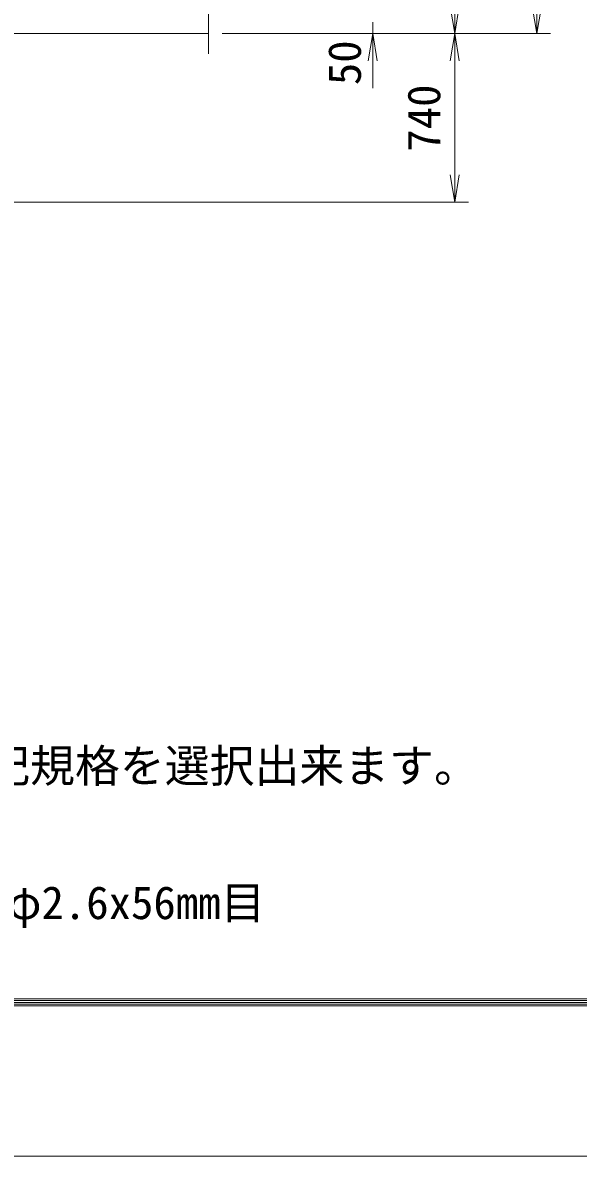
# Model space of a CAD drawing. Units: millimetres, scale not verified. Extents: x -12600 to 12600, y -8910 to 8910.
# Drawn here: x -7802 to -5365, y -8910 to -3940 of the extents above; entities that cross this region are included whole.
import ezdxf
from ezdxf.enums import TextEntityAlignment as Align

# ---------------------------------------------------------------- set-up
doc = ezdxf.new("R2010")
doc.units = ezdxf.units.MM
doc.header["$LTSCALE"] = 30
for name, color, linetype, lineweight in [('0-0_D-TTL', 7, 'Continuous', 9), ('0-1_D-TTL-TXT', 7, 'Continuous', 9), ('0-5_D-BGD', 7, 'Continuous', 9), ('0-9_D-STR-DIM', 7, 'Continuous', 9), ('0-A_0', 7, 'Continuous', 9)]:
    doc.layers.add(name, color=color, linetype=linetype, lineweight=lineweight)
doc.styles.add('ＭＳ ゴシック', font='')
doc.styles.get('ＭＳ ゴシック').set_extended_font_data('MS Gothic')

# ---------------------------------------------------------------- blocks, each defined once
blk = doc.blocks.new('_Open')
at = {"layer": '0-A_0'}
blk.add_line((-30, 5), (0, 0), dxfattribs=at)
blk.add_lwpolyline([(-30, -5), (0, 0), (-30, 0)], dxfattribs=at)

msp = doc.modelspace()

# ---------------------------------------------------------------- linework, layer by layer
at = {"layer": '0-0_D-TTL', "color": 2}
msp.add_lwpolyline([(-12600, 8910), (12600, 8910), (12600, -8910), (-12600, -8910)], close=True, dxfattribs=at)
at = {"layer": '0-0_D-TTL'}
for points in [[(-11790, 8250), (11790, 8250), (11790, -8250), (-11790, -8250)], [(-11782.5, 8242.5), (11782.5, 8242.5), (11782.5, -8242.5), (-11782.5, -8242.5)], [(-11775, 8235), (11775, 8235), (11775, -8235), (-11775, -8235)], [(-11767.5, 8227.5), (11767.5, 8227.5), (11767.5, -8227.5), (-11767.5, -8227.5)], [(-11760, 8220), (11760, 8220), (11760, -8220), (-11760, -8220)]]:
    msp.add_lwpolyline(points, close=True, dxfattribs=at)
at = {"layer": '0-5_D-BGD'}
msp.add_line((-6987.11, -3986.72), (-7987.11, -3986.72), dxfattribs=at)
at = {"layer": '0-9_D-STR-DIM'}
for p, q in [((-6987.11, -2487.38), (-6987.11, -4076.72)), ((-6267.11, -3936.72), (-6267.11, -3986.72)), ((-6927.11, -3986.72), (-6207.11, -3986.72)), ((-6927.11, -3986.72), (-5847.11, -3986.72)), ((-6927.11, -3986.72), (-5487.11, -3986.72)), ((-6927.11, -3986.72), (-5847.11, -3986.72)), ((-6267.11, -4106.72), (-6267.11, -4226.72)), ((-5907.11, -4106.72), (-5907.11, -4606.72)), ((-8396.86, -4726.72), (-5847.11, -4726.72))]:
    msp.add_line(p, q, dxfattribs=at)

# ---------------------------------------------------------------- block references
at = {"layer": '0-9_D-STR-DIM', "xscale": 4, "yscale": 4}
for p, rotation in [((-5907.11, -3986.72), 270), ((-5547.11, -3986.72), 270), ((-6267.11, -3986.72), 90), ((-5907.11, -3986.72), 90), ((-5907.11, -4726.72), 270)]:
    msp.add_blockref('_Open', p, dxfattribs=dict(at, rotation=rotation))

# ---------------------------------------------------------------- texts
at = {"layer": '0-1_D-TTL-TXT', "style": 'ＭＳ ゴシック'}
for s, p in [('（備\u3000考）本図に使用する菱形金網は下記規格を選択出来ます。', (-11509.28, -7313.24)), ('\u3000\u3000\u3000\u3000\u3000φ2.6x40mm目、φ2.6x50mm目、φ2.6x56mm目', (-11509.28, -7913.24))]:
    msp.add_text(s, height=144.3, dxfattribs=at).set_placement(p, align=Align.BOTTOM_LEFT)
at = {"layer": '0-9_D-STR-DIM', "style": 'ＭＳ ゴシック'}
for s, p in [('50', (-6275.31, -4213.52)), ('740', (-5927.36, -4505.22))]:
    msp.add_text(s, height=144.3, rotation=90, dxfattribs=at).set_placement(p, align=Align.BOTTOM_LEFT)

doc.saveas('drawing.dxf')
